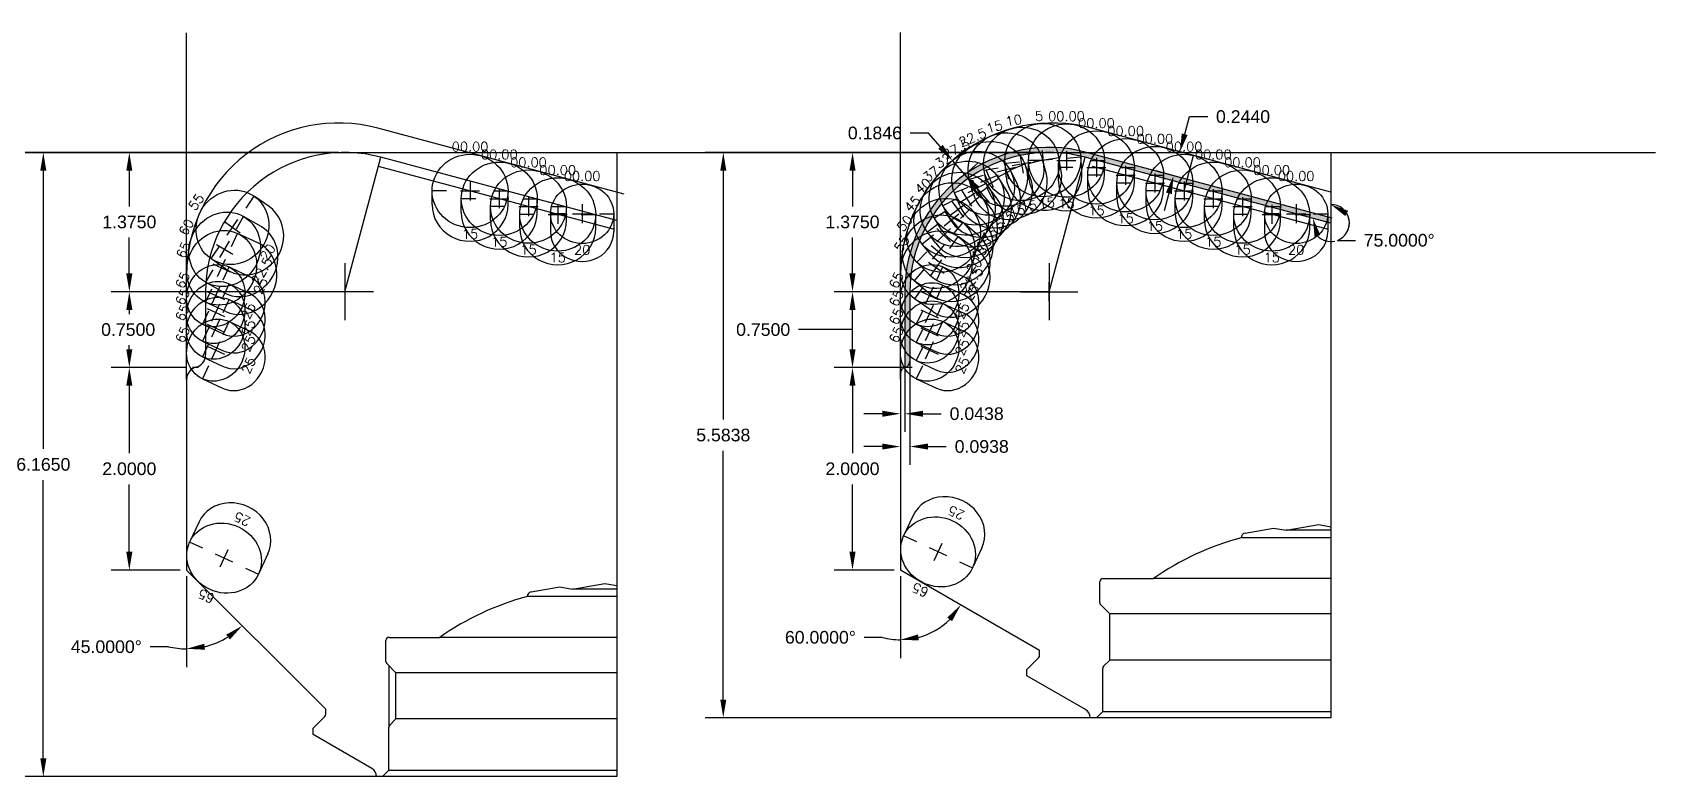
# Model space of a CAD drawing. Header units: inches. Extents: x -5.4 to 25.2, y 0.5 to 24.
# Drawn here: x 9.21 to 25.23, y 15.05 to 22.4 of the extents above; entities that cross this region are included whole.
import ezdxf
from ezdxf.enums import TextEntityAlignment as Align
from ezdxf.lldxf.tags import DXFTag

# ---------------------------------------------------------------- set-up
doc = ezdxf.new("R2010")
doc.units = ezdxf.units.IN
doc.header["$MEASUREMENT"] = 0
doc.header["$PDMODE"] = 35
for name, color, linetype in [('CDG-38309R1', 7, 'Continuous'), ('CDG-38310R1', 7, 'Continuous'), ('CLine', 5, 'CENTER2'), ('Cutter Tip Height', 50, 'Continuous'), ('Default', 7, 'Continuous'), ('DV2_Default', 7, 'Continuous'), ('HardMetal', 251, 'Continuous')]:
    doc.layers.add(name, color=color, linetype=linetype)
doc.styles.add('RomanS', font='romans')
doc.styles.add('SEACAD_Arial', font='arial.ttf')
tags = doc.linetypes.add('CENTER2', pattern=[1.125, 0.75, -0.125, 0.125, -0.125]).pattern_tags.tags
tags[10:11] = [DXFTag(74, 4), DXFTag(75, 0), DXFTag(340, '0'), DXFTag(46, 0.0), DXFTag(50, 0.0), DXFTag(44, 0.0), DXFTag(45, 0.0)]
tags[8:9] = [DXFTag(74, 4), DXFTag(75, 0), DXFTag(340, '0'), DXFTag(46, 0.0), DXFTag(50, 0.0), DXFTag(44, 0.0), DXFTag(45, 0.0)]
tags[6:7] = [DXFTag(74, 4), DXFTag(75, 0), DXFTag(340, '0'), DXFTag(46, 0.0), DXFTag(50, 0.0), DXFTag(44, 0.0), DXFTag(45, 0.0)]
tags[4:5] = [DXFTag(74, 4), DXFTag(75, 0), DXFTag(340, '0'), DXFTag(46, 0.0), DXFTag(50, 0.0), DXFTag(44, 0.0), DXFTag(45, 0.0)]
tags = doc.linetypes.add('HIDDEN2', pattern=[0.1875, 0.125, -0.0625]).pattern_tags.tags
tags[6:7] = [DXFTag(74, 4), DXFTag(75, 0), DXFTag(340, '0'), DXFTag(46, 0.0), DXFTag(50, 0.0), DXFTag(44, 0.0), DXFTag(45, 0.0)]
tags[4:5] = [DXFTag(74, 4), DXFTag(75, 0), DXFTag(340, '0'), DXFTag(46, 0.0), DXFTag(50, 0.0), DXFTag(44, 0.0), DXFTag(45, 0.0)]
doc.dimstyles.get("Standard").update_dxf_attribs({"dimtxt": 0.125, "dimasz": 0.18, "dimexe": 0.18, "dimexo": 0.0625, "dimgap": 0.09, "dimtad": 0, "dimtih": 1, "dimtoh": 1, "dimdec": 4, "dimzin": 0, "dimdsep": 46, "dimtxsty": 'SEACAD_Arial', "dimcen": 0.09, "dimadec": 4, "dimazin": 0, "dimtfac": 1, "dimtdec": 4, "dimtofl": 0, "dimtmove": 0, "dimatfit": 3, "dimfxl": 1, "dimtolj": 1, "dimtzin": 0, "dimarcsym": 0})

# ---------------------------------------------------------------- blocks, each defined once
blk = doc.blocks.new('SEANNOT_GROUP2')
at = {"layer": 'Default', "color": 7, "linetype": 'CENTER2'}
for p, q in [((6.3061, 7.5882), (6.3061, 7.3062)), ((6.4471, 7.4472), (6.1651, 7.4472))]:
    blk.add_line(p, q, dxfattribs=at)
blk = doc.blocks.new('*D90')
at = {"color": 0, "lineweight": -2, "transparency": 16777216}
for p, q in [((12.227, 21.211), (9.982, 21.211)), ((10.162, 21.031), (10.162, 20.677)), ((10.162, 20.016), (10.162, 20.37)), ((12.227, 19.836), (9.982, 19.836))]:
    blk.add_line(p, q, dxfattribs=at)
at = {"color": 0, "transparency": 16777216}
for points in [[(10.132, 21.031), (10.192, 21.031), (10.162, 21.211)], [(10.132, 20.016), (10.192, 20.016), (10.162, 19.836)]]:
    blk.add_solid(points, dxfattribs=at)
at = {"layer": 'Defpoints', "color": 0, "transparency": 16777216}
for p in [(12.29, 21.211), (10.162, 19.836), (12.29, 19.836)]:
    blk.add_point(p, dxfattribs=at)
at = {"color": 0, "transparency": 16777216, "insert": (10.162, 20.524), "char_height": 0.125, "attachment_point": 5, "style": 'SEACAD_Arial'}
blk.add_mtext('\\A1;1.3750', dxfattribs=at)
blk = doc.blocks.new('*D91')
at = {"color": 0, "lineweight": -2, "transparency": 16777216}
for p, q in [((12.227, 19.836), (9.982, 19.836)), ((10.162, 19.656), (10.162, 19.615)), ((10.162, 19.266), (10.162, 19.307)), ((10.723, 19.086), (9.982, 19.086))]:
    blk.add_line(p, q, dxfattribs=at)
at = {"color": 0, "transparency": 16777216}
for points in [[(10.132, 19.656), (10.192, 19.656), (10.162, 19.836)], [(10.132, 19.266), (10.192, 19.266), (10.162, 19.086)]]:
    blk.add_solid(points, dxfattribs=at)
at = {"layer": 'Defpoints', "color": 0, "transparency": 16777216}
for p in [(12.29, 19.836), (10.162, 19.086), (10.786, 19.086)]:
    blk.add_point(p, dxfattribs=at)
at = {"color": 0, "transparency": 16777216, "insert": (10.151, 19.461), "char_height": 0.125, "attachment_point": 5, "style": 'SEACAD_Arial'}
blk.add_mtext('\\A1;0.7500', dxfattribs=at)
blk = doc.blocks.new('*D92')
at = {"color": 0, "lineweight": -2, "transparency": 16777216}
for p, q in [((10.723, 19.086), (9.982, 19.086)), ((10.162, 18.906), (10.162, 18.24)), ((10.162, 17.266), (10.162, 17.932)), ((10.665, 17.086), (9.982, 17.086))]:
    blk.add_line(p, q, dxfattribs=at)
at = {"color": 0, "transparency": 16777216}
for points in [[(10.132, 18.906), (10.192, 18.906), (10.162, 19.086)], [(10.132, 17.266), (10.192, 17.266), (10.162, 17.086)]]:
    blk.add_solid(points, dxfattribs=at)
at = {"layer": 'Defpoints', "color": 0, "transparency": 16777216}
for p in [(10.786, 19.086), (10.162, 17.086), (10.727, 17.086)]:
    blk.add_point(p, dxfattribs=at)
at = {"color": 0, "transparency": 16777216, "insert": (10.162, 18.086), "char_height": 0.125, "attachment_point": 5, "style": 'SEACAD_Arial'}
blk.add_mtext('\\A1;2.0000', dxfattribs=at)
blk = doc.blocks.new('CMark')
at = {"layer": 'CLine'}
for p, q in [((-0.094, 0), (0.094, 0)), ((0, 0.094), (0, -0.094))]:
    blk.add_line(p, q, dxfattribs=at)
blk = doc.blocks.new('1913@15')
for p, q in [((-0.233, 0), (-0.375, 0)), ((0.233, 0), (0.375, 0))]:
    blk.add_line(p, q)
at = {"color": 8, "linetype": 'HIDDEN2', "ltscale": 0.5}
for p, q in [((-0.375, -0.135), (-0.375, 0)), ((0.375, -0.135), (0.375, 0))]:
    blk.add_line(p, q, dxfattribs=at)
blk.add_ellipse((0, 0), major_axis=(-0.375, 0), ratio=0.965926)
blk.add_ellipse((0, -0.135), major_axis=(-0.375, 0), ratio=0.965926, start_param=0, end_param=3.141593, dxfattribs=at)
blk.add_blockref('CMark', (0, 0))
at = {"style": 'RomanS'}
blk.add_text('15', height=0.094, dxfattribs=at).set_placement((0, -0.425), align=Align.MIDDLE_CENTER)
blk.add_attdef('ANG', text='', height=0.094, dxfattribs=at).set_placement((0, 0.362), align=Align.BOTTOM_CENTER)
blk = doc.blocks.new('1613@20')
for p, q in [((-0.17, 0), (-0.312, 0)), ((0.171, 0), (0.312, 0))]:
    blk.add_line(p, q)
at = {"color": 8, "linetype": 'HIDDEN2', "ltscale": 0.5}
blk.add_line((-0.312, 0), (-0.312, -0.178), dxfattribs=at)
at = {"color": 8, "linetype": 'HIDDEN2', "ltscale": 0.5, "flags": 128}
blk.add_lwpolyline([(0.312, 0), (0.312, -0.178)], dxfattribs=at)
blk.add_ellipse((0, 0), major_axis=(-0.312, 0), ratio=0.939693, start_param=-3.141592653589793, end_param=3.141592653589793)
at = {"color": 8, "linetype": 'HIDDEN2', "ltscale": 0.5}
blk.add_ellipse((0, -0.178), major_axis=(-0.312, 0), ratio=0.939693, start_param=0, end_param=3.141593, dxfattribs=at)
blk.add_blockref('CMark', (0, 0))
at = {"style": 'RomanS'}
blk.add_text('20', height=0.094, dxfattribs=at).set_placement((0, -0.356), align=Align.MIDDLE_CENTER)
blk.add_attdef('ANG', text='', height=0.094, dxfattribs=at).set_placement((0, 0.298), align=Align.BOTTOM_CENTER)
blk = doc.blocks.new('1913@25')
for p, q in [((-0.233, 0), (-0.375, 0)), ((0.233, 0), (0.375, 0))]:
    blk.add_line(p, q)
at = {"color": 8, "linetype": 'HIDDEN2', "ltscale": 0.5}
for p, q in [((-0.375, -0.22), (-0.375, 0)), ((0.375, -0.22), (0.375, 0))]:
    blk.add_line(p, q, dxfattribs=at)
blk.add_ellipse((0, 0), major_axis=(-0.375, 0), ratio=0.906308)
blk.add_ellipse((0, -0.22), major_axis=(-0.375, 0), ratio=0.906308, start_param=0, end_param=3.141593, dxfattribs=at)
blk.add_blockref('CMark', (0, 0))
at = {"style": 'RomanS'}
blk.add_text('25', height=0.094, dxfattribs=at).set_placement((0, -0.425), align=Align.MIDDLE_CENTER)
blk.add_attdef('ANG', text='', height=0.094, dxfattribs=at).set_placement((0, 0.34), align=Align.BOTTOM_CENTER)
blk = doc.blocks.new('1613@25')
for p, q in [((-0.17, 0), (-0.312, 0)), ((0.171, 0), (0.312, 0))]:
    blk.add_line(p, q)
at = {"color": 8, "linetype": 'HIDDEN2', "ltscale": 0.5}
blk.add_line((-0.312, 0), (-0.312, -0.22), dxfattribs=at)
at = {"color": 8, "linetype": 'HIDDEN2', "ltscale": 0.5, "flags": 128}
blk.add_lwpolyline([(0.312, 0), (0.312, -0.22)], dxfattribs=at)
blk.add_ellipse((0, 0), major_axis=(-0.312, 0), ratio=0.906308, start_param=-3.141592653589793, end_param=3.141592653589793)
at = {"color": 8, "linetype": 'HIDDEN2', "ltscale": 0.5}
blk.add_ellipse((0, -0.22), major_axis=(-0.312, 0), ratio=0.906308, start_param=0, end_param=3.141593, dxfattribs=at)
blk.add_blockref('CMark', (0, 0))
at = {"style": 'RomanS'}
blk.add_text('25', height=0.094, dxfattribs=at).set_placement((0, -0.356), align=Align.MIDDLE_CENTER)
blk.add_attdef('ANG', text='', height=0.094, dxfattribs=at).set_placement((0, 0.287), align=Align.BOTTOM_CENTER)
blk = doc.blocks.new('1913@20')
for p, q in [((-0.233, 0), (-0.375, 0)), ((0.233, 0), (0.375, 0))]:
    blk.add_line(p, q)
at = {"color": 8, "linetype": 'HIDDEN2', "ltscale": 0.5}
for p, q in [((-0.375, -0.178), (-0.375, 0)), ((0.375, -0.178), (0.375, 0))]:
    blk.add_line(p, q, dxfattribs=at)
blk.add_ellipse((0, 0), major_axis=(-0.375, 0), ratio=0.939693)
blk.add_ellipse((0, -0.178), major_axis=(-0.375, 0), ratio=0.939693, start_param=0, end_param=3.141593, dxfattribs=at)
blk.add_blockref('CMark', (0, 0))
at = {"style": 'RomanS'}
blk.add_text('20', height=0.094, dxfattribs=at).set_placement((0, -0.425), align=Align.MIDDLE_CENTER)
blk.add_attdef('ANG', text='', height=0.094, dxfattribs=at).set_placement((0, 0.362), align=Align.BOTTOM_CENTER)
blk = doc.blocks.new('1913@22.5')
for p, q in [((-0.233, 0), (-0.375, 0)), ((0.233, 0), (0.375, 0))]:
    blk.add_line(p, q)
at = {"color": 8, "linetype": 'HIDDEN2', "ltscale": 0.5}
for p, q in [((-0.375, -0.199), (-0.375, 0)), ((0.375, -0.199), (0.375, 0))]:
    blk.add_line(p, q, dxfattribs=at)
blk.add_ellipse((0, 0), major_axis=(-0.375, 0), ratio=0.92388)
blk.add_ellipse((0, -0.199), major_axis=(-0.375, 0), ratio=0.92388, start_param=6.283185, end_param=9.424778, dxfattribs=at)
blk.add_blockref('CMark', (0, 0))
at = {"style": 'RomanS'}
blk.add_text('22.5', height=0.094, dxfattribs=at).set_placement((0, -0.425), align=Align.MIDDLE_CENTER)
blk.add_attdef('ANG', text='', height=0.094, dxfattribs=at).set_placement((0, 0.362), align=Align.BOTTOM_CENTER)
blk = doc.blocks.new('*D97')
at = {"color": 0, "lineweight": -2, "transparency": 16777216}
for p, q in [((17.83, 19.086), (17.123, 19.086)), ((17.303, 18.906), (17.303, 18.24)), ((17.303, 17.266), (17.303, 17.932)), ((17.713, 17.086), (17.123, 17.086))]:
    blk.add_line(p, q, dxfattribs=at)
at = {"color": 0, "transparency": 16777216}
for points in [[(17.273, 18.906), (17.333, 18.906), (17.303, 19.086)], [(17.273, 17.266), (17.333, 17.266), (17.303, 17.086)]]:
    blk.add_solid(points, dxfattribs=at)
at = {"layer": 'Defpoints', "color": 0, "transparency": 16777216}
for p in [(17.303, 19.086), (17.892, 19.086), (17.776, 17.086)]:
    blk.add_point(p, dxfattribs=at)
at = {"color": 0, "transparency": 16777216, "insert": (17.303, 18.086), "char_height": 0.125, "attachment_point": 5, "style": 'SEACAD_Arial'}
blk.add_mtext('\\A1;2.0000', dxfattribs=at)
blk = doc.blocks.new('*D98')
at = {"color": 0, "lineweight": -2, "transparency": 16777216}
for p, q in [((17.807, 19.836), (17.123, 19.836)), ((17.303, 19.266), (17.303, 19.656)), ((16.95, 19.461), (16.77, 19.461)), ((17.303, 19.461), (16.95, 19.461)), ((17.83, 19.086), (17.123, 19.086))]:
    blk.add_line(p, q, dxfattribs=at)
at = {"color": 0, "transparency": 16777216}
for points in [[(17.273, 19.656), (17.333, 19.656), (17.303, 19.836)], [(17.273, 19.266), (17.333, 19.266), (17.303, 19.086)]]:
    blk.add_solid(points, dxfattribs=at)
at = {"layer": 'Defpoints', "color": 0, "transparency": 16777216}
for p in [(17.303, 19.836), (17.869, 19.836), (17.892, 19.086)]:
    blk.add_point(p, dxfattribs=at)
at = {"color": 0, "transparency": 16777216, "insert": (16.421, 19.461), "char_height": 0.125, "attachment_point": 5, "style": 'SEACAD_Arial'}
blk.add_mtext('\\A1;0.7500', dxfattribs=at)
blk = doc.blocks.new('*D99')
at = {"color": 0, "lineweight": -2, "transparency": 16777216}
for p, q in [((19.182, 21.211), (17.123, 21.211)), ((17.303, 21.031), (17.303, 20.677)), ((17.303, 20.016), (17.303, 20.37)), ((17.807, 19.836), (17.123, 19.836))]:
    blk.add_line(p, q, dxfattribs=at)
at = {"color": 0, "transparency": 16777216}
for points in [[(17.273, 21.031), (17.333, 21.031), (17.303, 21.211)], [(17.273, 20.016), (17.333, 20.016), (17.303, 19.836)]]:
    blk.add_solid(points, dxfattribs=at)
at = {"layer": 'Defpoints', "color": 0, "transparency": 16777216}
for p in [(17.303, 21.211), (19.244, 21.211), (17.869, 19.836)]:
    blk.add_point(p, dxfattribs=at)
at = {"color": 0, "transparency": 16777216, "insert": (17.303, 20.524), "char_height": 0.125, "attachment_point": 5, "style": 'SEACAD_Arial'}
blk.add_mtext('\\A1;1.3750', dxfattribs=at)
blk = doc.blocks.new('*D101')
at = {"color": 0, "lineweight": -2, "transparency": 16777216}
for p, q in [((20.583, 21.392), (20.63, 21.565)), ((20.63, 21.565), (20.81, 21.565)), ((20.611, 21.198), (20.363, 21.264)), ((20.547, 20.962), (20.3, 21.029)), ((20.427, 20.808), (20.38, 20.634))]:
    blk.add_line(p, q, dxfattribs=at)
at = {"color": 0, "transparency": 16777216}
for points in [[(20.554, 21.399), (20.612, 21.384), (20.537, 21.218)], [(20.398, 20.816), (20.456, 20.8), (20.473, 20.982)]]:
    blk.add_solid(points, dxfattribs=at)
at = {"layer": 'Defpoints', "color": 0, "transparency": 16777216}
for p in [(20.537, 21.218), (20.671, 21.182), (20.608, 20.946)]:
    blk.add_point(p, dxfattribs=at)
at = {"color": 0, "transparency": 16777216, "insert": (21.159, 21.565), "char_height": 0.125, "attachment_point": 5, "style": 'SEACAD_Arial'}
blk.add_mtext('\\A1;0.2440', dxfattribs=at)
blk = doc.blocks.new('*D102')
at = {"color": 0, "lineweight": -2, "transparency": 16777216}
for p, q in [((17.776, 19.173), (17.776, 18.45)), ((17.819, 19.173), (17.819, 18.45)), ((17.596, 18.63), (17.416, 18.63)), ((17.999, 18.63), (18.179, 18.63))]:
    blk.add_line(p, q, dxfattribs=at)
at = {"color": 0, "transparency": 16777216}
for points in [[(17.596, 18.66), (17.596, 18.6), (17.776, 18.63)], [(17.999, 18.66), (17.999, 18.6), (17.819, 18.63)]]:
    blk.add_solid(points, dxfattribs=at)
at = {"layer": 'Defpoints', "color": 0, "transparency": 16777216}
for p in [(17.776, 19.236), (17.819, 19.236), (17.819, 18.63)]:
    blk.add_point(p, dxfattribs=at)
at = {"color": 0, "transparency": 16777216, "insert": (18.529, 18.63), "char_height": 0.125, "attachment_point": 5, "style": 'SEACAD_Arial'}
blk.add_mtext('\\A1;0.0438', dxfattribs=at)
blk = doc.blocks.new('*D103')
at = {"color": 0, "lineweight": -2, "transparency": 16777216}
for p, q in [((18.053, 21.403), (17.873, 21.403)), ((18.172, 21.267), (18.053, 21.403)), ((18.337, 21.173), (18.426, 21.25)), ((18.459, 21.034), (18.547, 21.111)), ((18.53, 20.857), (18.649, 20.721))]:
    blk.add_line(p, q, dxfattribs=at)
at = {"color": 0, "transparency": 16777216}
for points in [[(18.194, 21.287), (18.149, 21.247), (18.29, 21.131)], [(18.553, 20.877), (18.508, 20.837), (18.412, 20.992)]]:
    blk.add_solid(points, dxfattribs=at)
at = {"layer": 'Defpoints', "color": 0, "transparency": 16777216}
for p in [(18.29, 21.131), (18.29, 21.131), (18.412, 20.992)]:
    blk.add_point(p, dxfattribs=at)
at = {"color": 0, "transparency": 16777216, "insert": (17.524, 21.403), "char_height": 0.125, "attachment_point": 5, "style": 'SEACAD_Arial'}
blk.add_mtext('\\A1;0.1846', dxfattribs=at)
blk = doc.blocks.new('*D104')
at = {"color": 0, "lineweight": -2, "transparency": 16777216}
blk.add_line((22.091, 20.343), (22.271, 20.343), dxfattribs=at)
for start, end in [(290.8206, 90), (332.1722, 31.0861), (223.9139, 282.8278)]:
    blk.add_arc((22.026, 20.514), 0.183, start, end, dxfattribs=at)
at = {"color": 0, "transparency": 16777216}
for points in [[(22.168, 20.583), (22.197, 20.635), (22.026, 20.697)], [(21.865, 20.38), (21.923, 20.395), (21.849, 20.562)]]:
    blk.add_solid(points, dxfattribs=at)
at = {"layer": 'Defpoints', "color": 0, "transparency": 16777216}
for p in [(19.6, 21.164), (22.026, 21.211), (21.885, 20.632), (22.026, 20.514), (22.026, 15.627)]:
    blk.add_point(p, dxfattribs=at)
at = {"color": 0, "transparency": 16777216, "insert": (22.701, 20.343), "char_height": 0.125, "attachment_point": 5, "style": 'SEACAD_Arial'}
blk.add_mtext('\\A1;75.0000°', dxfattribs=at)
blk = doc.blocks.new('*D105')
at = {"color": 0, "lineweight": -2, "transparency": 16777216}
for p, q in [((17.869, 19.206), (17.869, 18.126)), ((17.596, 18.306), (17.416, 18.306)), ((17.776, 18.349), (17.776, 18.126)), ((18.049, 18.306), (18.229, 18.306))]:
    blk.add_line(p, q, dxfattribs=at)
at = {"color": 0, "transparency": 16777216}
for points in [[(17.596, 18.336), (17.596, 18.276), (17.776, 18.306)], [(18.049, 18.336), (18.049, 18.276), (17.869, 18.306)]]:
    blk.add_solid(points, dxfattribs=at)
at = {"layer": 'Defpoints', "color": 0, "transparency": 16777216}
for p in [(17.869, 19.268), (17.776, 18.412), (17.869, 18.306)]:
    blk.add_point(p, dxfattribs=at)
at = {"color": 0, "transparency": 16777216, "insert": (18.579, 18.306), "char_height": 0.125, "attachment_point": 5, "style": 'SEACAD_Arial'}
blk.add_mtext('\\A1;0.0938', dxfattribs=at)
blk = doc.blocks.new('*D106')
at = {"color": 0, "lineweight": -2, "transparency": 16777216}
for p, q in [((17.776, 17.024), (17.776, 16.217)), ((17.597, 16.421), (17.417, 16.421))]:
    blk.add_line(p, q, dxfattribs=at)
for start, end in [(285.0136, 314.9864), (254.9864, 270)]:
    blk.add_arc((17.776, 17.086), 0.689, start, end, dxfattribs=at)
at = {"color": 0, "transparency": 16777216}
for points in [[(18.239, 16.617), (18.286, 16.581), (18.372, 16.742)], [(17.958, 16.391), (17.95, 16.45), (17.776, 16.397)]]:
    blk.add_solid(points, dxfattribs=at)
at = {"layer": 'Defpoints', "color": 0, "transparency": 16777216}
for p in [(17.776, 19.027), (17.776, 17.086), (17.776, 17.086), (18.218, 16.558), (19.151, 16.292)]:
    blk.add_point(p, dxfattribs=at)
at = {"color": 0, "transparency": 16777216, "insert": (16.986, 16.421), "char_height": 0.125, "attachment_point": 5, "style": 'SEACAD_Arial'}
blk.add_mtext('\\A1;60.0000°', dxfattribs=at)
blk = doc.blocks.new('*D107')
at = {"color": 0, "lineweight": -2, "transparency": 16777216}
for p, q in [((10.727, 17.024), (10.727, 16.128)), ((10.548, 16.328), (10.368, 16.328))]:
    blk.add_line(p, q, dxfattribs=at)
for start, end in [(283.2787, 301.7213), (256.7213, 270)]:
    blk.add_arc((10.727, 17.086), 0.778, start, end, dxfattribs=at)
at = {"color": 0, "transparency": 16777216}
for points in [[(11.118, 16.447), (11.155, 16.4), (11.278, 16.536)], [(10.909, 16.299), (10.902, 16.358), (10.727, 16.308)]]:
    blk.add_solid(points, dxfattribs=at)
at = {"layer": 'Defpoints', "color": 0, "transparency": 16777216}
for p in [(10.727, 18.969), (10.727, 17.086), (10.727, 17.086), (11.116, 16.412), (12.102, 15.711)]:
    blk.add_point(p, dxfattribs=at)
at = {"color": 0, "transparency": 16777216, "insert": (9.935, 16.328), "char_height": 0.125, "attachment_point": 5, "style": 'SEACAD_Arial'}
blk.add_mtext('\\A1;45.0000°', dxfattribs=at)
blk = doc.blocks.new('*D108')
at = {"color": 0, "lineweight": -2, "transparency": 16777216}
for p, q in [((12.227, 21.211), (9.133, 21.211)), ((9.313, 21.031), (9.313, 18.282)), ((9.313, 15.226), (9.313, 17.975)), ((13.381, 15.046), (9.133, 15.046))]:
    blk.add_line(p, q, dxfattribs=at)
at = {"color": 0, "transparency": 16777216}
for points in [[(9.283, 21.031), (9.343, 21.031), (9.313, 21.211)], [(9.283, 15.226), (9.343, 15.226), (9.313, 15.046)]]:
    blk.add_solid(points, dxfattribs=at)
at = {"layer": 'Defpoints', "color": 0, "transparency": 16777216}
for p in [(12.29, 21.211), (9.313, 15.046), (13.444, 15.046)]:
    blk.add_point(p, dxfattribs=at)
at = {"color": 0, "transparency": 16777216, "insert": (9.313, 18.129), "char_height": 0.125, "attachment_point": 5, "style": 'SEACAD_Arial'}
blk.add_mtext('\\A1;6.1650', dxfattribs=at)
blk = doc.blocks.new('*D109')
at = {"color": 0, "lineweight": -2, "transparency": 16777216}
for p, q in [((19.182, 21.211), (15.847, 21.211)), ((16.027, 21.031), (16.027, 18.573)), ((16.027, 15.807), (16.027, 18.265)), ((20.023, 15.627), (15.847, 15.627))]:
    blk.add_line(p, q, dxfattribs=at)
at = {"color": 0, "transparency": 16777216}
for points in [[(15.997, 21.031), (16.057, 21.031), (16.027, 21.211)], [(15.997, 15.807), (16.057, 15.807), (16.027, 15.627)]]:
    blk.add_solid(points, dxfattribs=at)
at = {"layer": 'Defpoints', "color": 0, "transparency": 16777216}
for p in [(19.244, 21.211), (16.027, 15.627), (20.085, 15.627)]:
    blk.add_point(p, dxfattribs=at)
at = {"color": 0, "transparency": 16777216, "insert": (16.027, 18.419), "char_height": 0.125, "attachment_point": 5, "style": 'SEACAD_Arial'}
blk.add_mtext('\\A1;5.5838', dxfattribs=at)

msp = doc.modelspace()

# ---------------------------------------------------------------- hatches: boundary and pattern name
at = {"layer": 'HardMetal'}
h = msp.add_hatch(dxfattribs=at)
h.set_pattern_fill('AR-BRELM', color=256, scale=0.01)
h.set_pattern_definition([(0, (0.926186, 0), (0, 0.05334), [0.07625, -0.00375]), (0, (0.926186, 0.0225), (0, 0.05334), [0.07625, -0.00375]), (0, (0.946186, 0.02667), (0, 0.05334), [0.03625, -0.00375]), (0, (0.946186, 0.04917), (0, 0.05334), [0.03625, -0.00375]), (90, (0.926186, 0), (-0.08, 5e-18), [0.0225, -0.03084]), (90, (0.922436, 0), (-0.08, 5e-18), [0.0225, -0.03084]), (90, (0.946186, 0.02667), (-0.04, 2e-18), [0.0225, -0.03084]), (90, (0.942436, 0.02667), (-0.04, 2e-18), [0.0225, -0.03084])])
h.paths.add_polyline_path([(22.02561, 20.51428), (22.02561, 20.56604), (19.61317, 21.21245, 0.49314543), (17.81936, 19.83601), (17.81936, 19.08727, 0.35639396), (17.86936, 19.14851), (17.86936, 19.83601, -0.49314543), (19.60023, 21.16415)])

# ---------------------------------------------------------------- linework, layer by layer
at = {"color": 1}
for p, q in [((10.72714, 18.96895), (10.72714, 22.39284)), ((17.77561, 18.97292), (17.77561, 22.39681))]:
    msp.add_line(p, q, dxfattribs=at)
at = {"linetype": 'HIDDEN2'}
msp.add_line((5.23225, 21.21101), (25.23225, 21.21101), dxfattribs=at)
for p, q in [((12.28964, 19.83601), (12.64551, 21.16415)), ((14.97714, 20.5394), (12.64551, 21.16415)), ((14.97714, 21.21101), (14.97714, 15.04604)), ((20.57692, 20.831), (20.67088, 21.18167)), ((22.02561, 21.21101), (22.02561, 15.62718)), ((18.52907, 20.85825), (18.29023, 21.13149)), ((10.91464, 19.83601), (10.91464, 19.21101)), ((12.28964, 19.83601), (10.91464, 19.83601)), ((10.8437, 19.08601), (10.78593, 19.08601)), ((10.72714, 18.96895), (10.72714, 17.08601)), ((22.02561, 17.47897), (21.58532, 17.47897)), ((22.02561, 17.40515), (21.13978, 17.40515)), ((12.10214, 15.71101), (10.72714, 17.08601)), ((22.02561, 17.00218), (20.27561, 17.00218)), ((14.13006, 16.87018), (14.41185, 16.91987)), ((14.41185, 16.91987), (14.53685, 16.89783)), ((14.53685, 16.89783), (14.85785, 16.95443)), ((14.97714, 16.89783), (14.53685, 16.89783)), ((14.85785, 16.95443), (14.97714, 16.9334)), ((14.97714, 16.82401), (14.09131, 16.82401)), ((19.84326, 16.65328), (19.75351, 16.74303)), ((22.02561, 16.65328), (19.84326, 16.65328)), ((19.84326, 16.19733), (19.84326, 16.65328)), ((12.69589, 16.18398), (12.69589, 16.38979)), ((12.72714, 16.42104), (13.22714, 16.42104)), ((14.97714, 16.42104), (13.22714, 16.42104)), ((19.78226, 16.13633), (19.84326, 16.19733)), ((22.02561, 16.19733), (19.84326, 16.19733)), ((12.79479, 16.07214), (12.70504, 16.16188)), ((12.72714, 15.54534), (12.72714, 16.13979)), ((14.97714, 16.07214), (12.79479, 16.07214)), ((12.79479, 15.61619), (12.79479, 16.07214)), ((12.10214, 15.66145), (12.10214, 15.71101)), ((11.97714, 15.52351), (12.09298, 15.63935)), ((12.73379, 15.55519), (12.79479, 15.61619)), ((14.97714, 15.61619), (12.79479, 15.61619)), ((19.77311, 15.68968), (22.02561, 15.68968)), ((11.97714, 15.46101), (11.97714, 15.52351)), ((12.55526, 15.12723), (11.97714, 15.46101)), ((12.72464, 15.10854), (12.72464, 15.53309)), ((12.66214, 15.04604), (12.72464, 15.10854)), ((12.72464, 15.10854), (14.97714, 15.10854)), ((12.66214, 15.04604), (12.60214, 15.04604)), ((14.97714, 15.04604), (12.66214, 15.04604))]:
    msp.add_line(p, q)
for centre, radius, start, end in [((12.28964, 19.83601), 1.375, 75, 180), ((10.85214, 18.96895), 0.125, 104.477512, 180), ((10.78964, 19.21101), 0.125, 284.477512, 0), ((14.1382, 16.82401), 0.04689, 99.999997, 180), ((14.8019, 14.17204), 2.74552, 105, 125), ((12.72714, 16.38979), 0.03125, 90, 180), ((12.72714, 16.18398), 0.03125, 180, 225), ((12.07089, 15.66145), 0.03125, 315, 0), ((12.75589, 15.53309), 0.03125, 135, 180), ((12.50839, 15.04604), 0.09375, 0, 60)]:
    msp.add_arc(centre, radius, start, end)
at = {"layer": 'CDG-38309R1'}
for p, q in [((14.95287, 20.44884), (12.62125, 21.0736)), ((22.00316, 20.44884), (19.67154, 21.0736))]:
    msp.add_line(p, q, dxfattribs=at)
at = {"layer": 'CDG-38310R1'}
for p, q in [((22.02561, 20.51428), (19.60023, 21.16415)), ((17.86936, 19.83601), (17.86936, 19.14851)), ((17.77561, 19.02748), (17.77561, 17.08601)), ((21.17853, 17.45133), (21.46032, 17.50101)), ((21.46032, 17.50101), (21.58532, 17.47897)), ((21.58532, 17.47897), (21.90632, 17.53557)), ((21.90632, 17.53557), (22.02561, 17.51454)), ((19.15061, 16.29215), (17.77561, 17.08601)), ((19.77561, 17.00218), (20.27561, 17.00218)), ((19.74436, 16.76512), (19.74436, 16.97093)), ((19.84326, 16.65328), (19.75351, 16.74303)), ((19.84326, 16.19733), (19.84326, 16.65328)), ((19.02561, 16.10465), (19.14145, 16.2205)), ((19.15061, 16.24259), (19.15061, 16.29215)), ((19.78226, 16.13633), (19.84326, 16.19733)), ((19.02561, 16.04215), (19.02561, 16.10465)), ((19.60373, 15.70837), (19.02561, 16.04215)), ((19.77311, 15.68968), (19.77311, 16.11424)), ((22.02561, 15.62718), (19.65061, 15.62718)), ((19.71061, 15.62718), (19.77311, 15.68968))]:
    msp.add_line(p, q, dxfattribs=at)
for centre, radius, start, end in [((19.24436, 19.83601), 1.375, 75, 180), ((17.83811, 19.02748), 0.0625, 104.477512, 180), ((17.80686, 19.14851), 0.0625, 284.477512, 0), ((21.85037, 14.75318), 2.74552, 105, 125), ((21.18667, 17.40515), 0.04689, 99.999997, 180), ((19.77561, 16.97093), 0.03125, 90, 180), ((19.77561, 16.76512), 0.03125, 180, 225), ((19.11936, 16.24259), 0.03125, 315, 0), ((19.80436, 16.11424), 0.03125, 135, 180), ((19.55686, 15.62718), 0.09375, 0, 60)]:
    msp.add_arc(centre, radius, start, end, dxfattribs=at)
at = {"layer": 'Cutter Tip Height'}
for p, q in [((15.04683, 20.79951), (12.61537, 21.45102)), ((22.02561, 20.81867), (19.66565, 21.45102))]:
    msp.add_line(p, q, dxfattribs=at)
for centre in [(12.22714, 20.00213), (19.27742, 20.00213)]:
    msp.add_arc(centre, 1.5, 75, 180, dxfattribs=at)
at = {"layer": 'Default'}
for p, q in [((19.24436, 20.11801), (19.24436, 19.55401)), ((19.24436, 19.74201), (19.24436, 19.93001)), ((18.96236, 19.83601), (19.52636, 19.83601)), ((19.15036, 19.83601), (19.33836, 19.83601))]:
    msp.add_line(p, q, dxfattribs=at)
at = {"layer": 'DV2_Default'}
for p, q in [((19.24436, 19.83601), (19.60023, 21.16415)), ((19.24436, 19.83601), (17.86936, 19.83601)), ((17.89217, 19.08601), (17.83439, 19.08601))]:
    msp.add_line(p, q, dxfattribs=at)
at = {"layer": 'HardMetal'}
for p, q in [((22.03855, 20.56257), (19.61317, 21.21245)), ((17.81936, 19.83601), (17.81936, 19.0871))]:
    msp.add_line(p, q, dxfattribs=at)
msp.add_arc((19.24436, 19.83601), 1.425, 75, 180, dxfattribs=at)

# ---------------------------------------------------------------- block references
for name, p, rotation, values in [('1913@15', (18.81761, 21.04258), 15, {'ANG': '15'}), ('1913@15', (18.97076, 21.09797), 10, {'ANG': '10'}), ('1913@15', (19.1827, 21.13607), 4.999999999999998, {'ANG': '5'}), ('1913@15', (18.52907, 20.85825), 27.5, {'ANG': '27.5'}), ('1913@15', (18.65684, 20.95523), 22.5, {'ANG': '22.5'}), ('1913@15', (18.34235, 20.64843), 37, {'ANG': '37'}), ('1913@15', (18.42966, 20.75945), 32, {'ANG': '32'}), ('1913@15', (18.27957, 20.54522), 40, {'ANG': '40'}), ('1913@20', (11.18061, 20.47091), 55, {'ANG': '55'}), ('1913@20', (18.20306, 20.39344), 45, {'ANG': '45'}), ('1913@22.5', (11.10344, 20.25409), 59.99999999999999, {'ANG': '60'}), ('1913@22.5', (18.15326, 20.23069), 49.99999999999999, {'ANG': '50'}), ('1913@25', (11.07282, 20.07225), 65, {'ANG': '65'}), ('1913@25', (18.12981, 20.07234), 55, {'ANG': '55'}), ('1613@25', (11.01585, 19.79707), 65, {'ANG': '65'}), ('1613@25', (18.06432, 19.79707), 65, {'ANG': '65'}), ('1613@25', (11.01585, 19.63071), 65, {'ANG': '65'}), ('1613@25', (11.01585, 19.47526), 65, {'ANG': '65'}), ('1613@25', (18.06432, 19.61746), 65, {'ANG': '65'}), ('1613@25', (18.06432, 19.43784), 65, {'ANG': '65'}), ('1613@25', (11.01585, 19.25822), 65, {'ANG': '65'}), ('1613@25', (18.06432, 19.25822), 65, {'ANG': '65'}), ('1913@25', (11.09769, 17.20388), 155, {'ANG': '65'}), ('1913@25', (18.14798, 17.26545), 155, {'ANG': '65'})]:
    msp.add_blockref(name, p, dxfattribs=dict(rotation=rotation)).add_auto_attribs(values)
for name, p in [('1913@15', (19.41574, 21.13129)), ('1913@15', (19.71153, 21.06288)), ('1913@15', (13.52663, 20.831)), ('1913@15', (20, 20.98559)), ('1913@15', (20.28846, 20.9083)), ('1913@15', (20.57692, 20.831)), ('1913@15', (13.8151, 20.75371)), ('1913@15', (14.10356, 20.67641)), ('1913@15', (20.86539, 20.75371)), ('1913@15', (21.15385, 20.67641)), ('1913@15', (14.39202, 20.59912)), ('1613@20', (14.63339, 20.60514)), ('1913@15', (21.44231, 20.59912)), ('1613@20', (21.68367, 20.60514))]:
    msp.add_blockref(name, p).add_auto_attribs({'ANG': '00.00'})
at = {"xscale": 2, "yscale": 2, "zscale": 2, "rotation": 90}
msp.add_blockref('SEANNOT_GROUP2', (27.18403, 7.22387), dxfattribs=at)

# ---------------------------------------------------------------- dimensions: what is measured, and where the dimension line sits
at = {"color": 4}
for p1, p2, distance, picture, middle in [((20.60773, 20.94596), (20.67088, 21.18167), 0.13905, '*D101', (21.159, 21.56539)), ((18.41175, 20.99246), (18.29023, 21.13148), 0, '*D103', (17.52388, 21.40253))]:
    dim = msp.add_aligned_dim(p1=p1, p2=p2, distance=distance, dimstyle='Standard', dxfattribs=at)
    dim.commit()
    dim.dimension.update_dxf_attribs({"geometry": picture, "text_midpoint": middle})
for base, p1, p2, picture, middle in [((9.31283, 15.04604), (12.28964, 21.21101), (13.4439, 15.04604), '*D108', (9.31283, 18.12852)), ((10.16206, 19.83601), (12.28964, 21.21101), (12.28964, 19.83601), '*D90', (10.16206, 20.52351)), ((16.02711, 15.62718), (19.24436, 21.21101), (20.08532, 15.62718), '*D109', (16.02711, 18.41909)), ((17.3028, 19.08601), (17.77561, 17.08601), (17.89217, 19.08601), '*D97', (17.3028, 18.08601))]:
    dim = msp.add_linear_dim(base=base, p1=p1, p2=p2, angle=90, dimstyle='Standard')
    dim.commit()
    dim.dimension.update_dxf_attribs({"geometry": picture, "text_midpoint": middle})
for base, p1, p2, picture, middle in [((17.3028, 21.21101), (17.86936, 19.83601), (19.24436, 21.21101), '*D99', (17.3028, 20.52351)), ((17.3028, 19.83601), (17.89217, 19.08601), (17.86936, 19.83601), '*D98', (16.68016, 19.46101)), ((10.16206, 17.08601), (10.78593, 19.08601), (10.72714, 17.08601), '*D92', (10.16206, 18.08601))]:
    dim = msp.add_linear_dim(base=base, p1=p1, p2=p2, angle=90, dimstyle='Standard', override={"dimtmove": 1})
    dim.commit()
    dim.dimension.update_dxf_attribs({"geometry": picture, "text_midpoint": middle})
for base, line1, line2, picture, middle in [((21.885411, 20.631916), ((22.025607, 20.514278), (19.600233, 21.164155)), ((22.025607, 21.211007), (22.025607, 15.627179)), '*D104', (22.701252, 20.343216)), ((11.11634, 16.41188), ((12.10214, 15.71101), (10.72714, 17.08601)), ((10.72714, 18.96895), (10.72714, 17.08601)), '*D107', (9.93472, 16.3284)), ((18.21842, 16.558282), ((19.150607, 16.29215), (17.775607, 17.086007)), ((17.775607, 19.027476), (17.775607, 17.086007)), '*D106', (16.985702, 16.420627))]:
    dim = msp.add_angular_dim_2l(base=base, line1=line1, line2=line2, dimstyle='Standard')
    dim.commit()
    dim.dimension.update_dxf_attribs({"geometry": picture, "text_midpoint": middle})
dim = msp.add_linear_dim(base=(10.16206, 19.08601), p1=(12.28964, 19.83601), p2=(10.78593, 19.08601), angle=90, dimstyle='Standard', override={"dimtmove": 1})
dim.commit()
dim.dimension.update_dxf_attribs({"geometry": '*D91', "text_midpoint": (10.15089, 19.46101), "dimtype": 160})
for base, p1, p2, picture, middle in [((17.8693567472, 18.3058216594), (17.7756067472, 18.4115487988), (17.8693567472, 19.2680586913), '*D105', (18.5789491756, 18.3058216594)), ((17.8193567472, 18.6303366875), (17.7756067472, 19.2358494637), (17.8193567472, 19.2358479133), '*D102', (18.5289491756, 18.6303366875))]:
    dim = msp.add_linear_dim(base=base, p1=p1, p2=p2, dimstyle='Standard', dxfattribs=at)
    dim.commit()
    dim.dimension.update_dxf_attribs({"geometry": picture, "text_midpoint": middle, "dimtype": 160})

doc.saveas('drawing.dxf')
